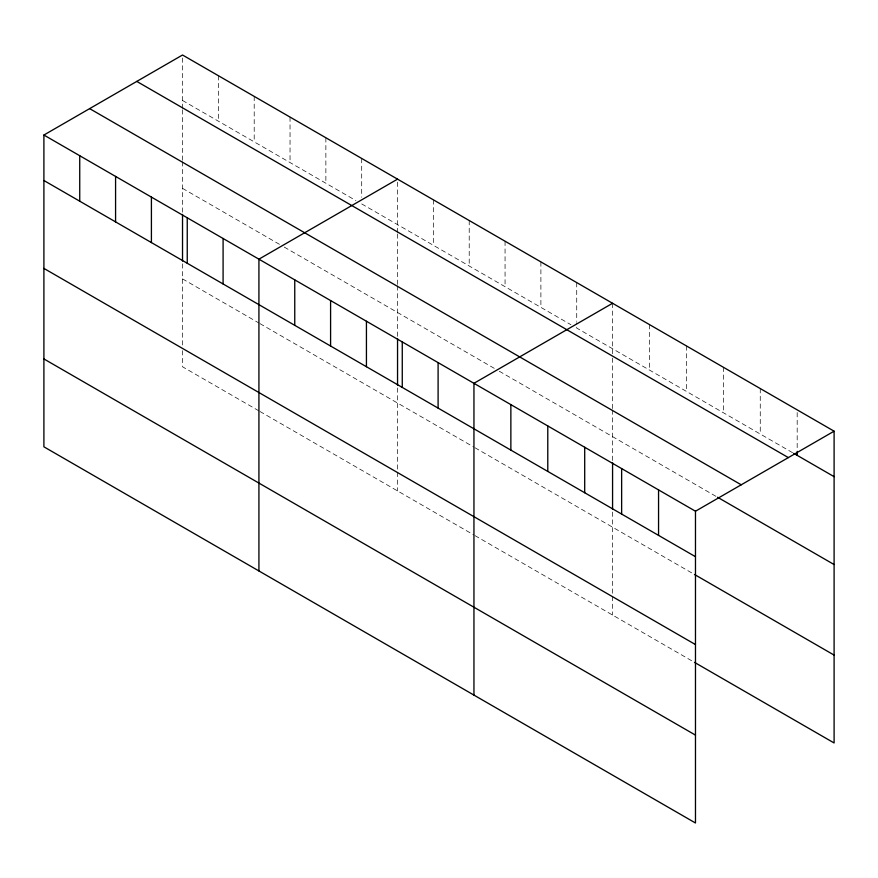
<?xml version="1.0" encoding="UTF-8"?>
<svg xmlns="http://www.w3.org/2000/svg" width="878" height="878" viewBox="0 0 878 878"><rect width="100%" height="100%" fill="white"/><g stroke="black" fill="none" stroke-linecap="round" stroke-linejoin="round"><path stroke-width="0.66" stroke-dasharray="4.39 3.29" d="M182.525 109.794L182.525 160.4M182.525 108.466L182.525 55.007M397.547 233.943L397.547 284.538M397.547 232.604L397.547 179.145M182.525 100.476L355.93 200.59M361.703 203.926L570.952 324.728M792.56 452.675L576.725 328.065L576.725 322.72M182.525 188.353L279.632 244.424M284.252 247.091L494.654 368.562M499.275 371.229L716.404 496.597M182.525 278.897L258.823 322.95M259.976 323.62L473.846 447.089M474.998 447.758L693.335 573.817M258.823 410.827L182.525 366.784L182.525 348.138M259.976 411.497L473.846 534.965M474.998 535.635L693.335 661.694M797.18 412.539L797.18 449.997M760.26 388.548L760.26 434.028M723.329 367.234L723.329 412.715M686.409 345.921L686.409 391.39M649.49 324.597L649.49 370.077M612.57 303.283L612.57 356.742M612.57 358.081L612.57 408.676M612.57 410.004L612.57 461.334M612.57 512.093L612.57 595.086M612.57 596.425L612.57 615.061M576.725 282.595L576.725 321.381M540.892 261.907L540.892 307.377M505.059 241.209L505.059 286.689M469.214 220.521L469.214 266.001M433.381 199.833L433.381 245.313M397.547 285.866L397.547 337.196M397.547 387.955L397.547 470.948M397.547 472.276L397.547 490.923M361.703 158.457L361.703 197.243M325.87 137.758L325.87 183.239M290.036 117.07L290.036 162.551M254.203 96.382L254.203 141.852M218.359 75.695L218.359 121.164M182.525 161.728L182.525 213.047M182.525 263.806L182.525 346.81"/><path stroke-width="1.32" d="M43.9 135.036L695.475 511.215L695.475 822.993L43.9 446.814L43.9 135.036L182.525 55.007L834.1 431.186L834.1 742.964L694.487 662.363M397.547 179.145L258.922 259.175L258.922 570.952M612.57 303.283L473.944 383.313L473.944 695.091M695.475 511.215L834.1 431.186M793.712 453.344L834.1 476.666M136.781 81.413L788.356 457.603M89.644 108.62L741.219 484.81M717.567 497.255L834.1 564.543M43.9 180.506L695.475 556.696M694.487 574.475L834.1 655.087M43.9 268.394L695.475 644.573M43.9 358.937L695.475 735.116M797.18 451.336L797.18 455.342M658.555 489.902L658.555 535.382M621.635 468.589L621.635 514.058M612.57 462.706L612.57 509.35M584.704 447.264L584.704 492.745M547.784 425.951L547.784 471.431M510.864 404.637L510.864 450.107M438.1 362.625L438.1 408.105M402.267 341.937L402.267 387.417M397.547 338.568L397.547 385.212M366.433 321.249L366.433 366.719M330.589 300.561L330.589 346.031M294.756 279.862L294.756 325.343M223.089 238.487L223.089 283.956M187.244 217.799L187.244 263.268M182.525 214.419L182.525 261.062M151.411 197.111L151.411 242.58M115.578 176.412L115.578 221.893M79.733 155.724L79.733 201.205"/></g></svg>
